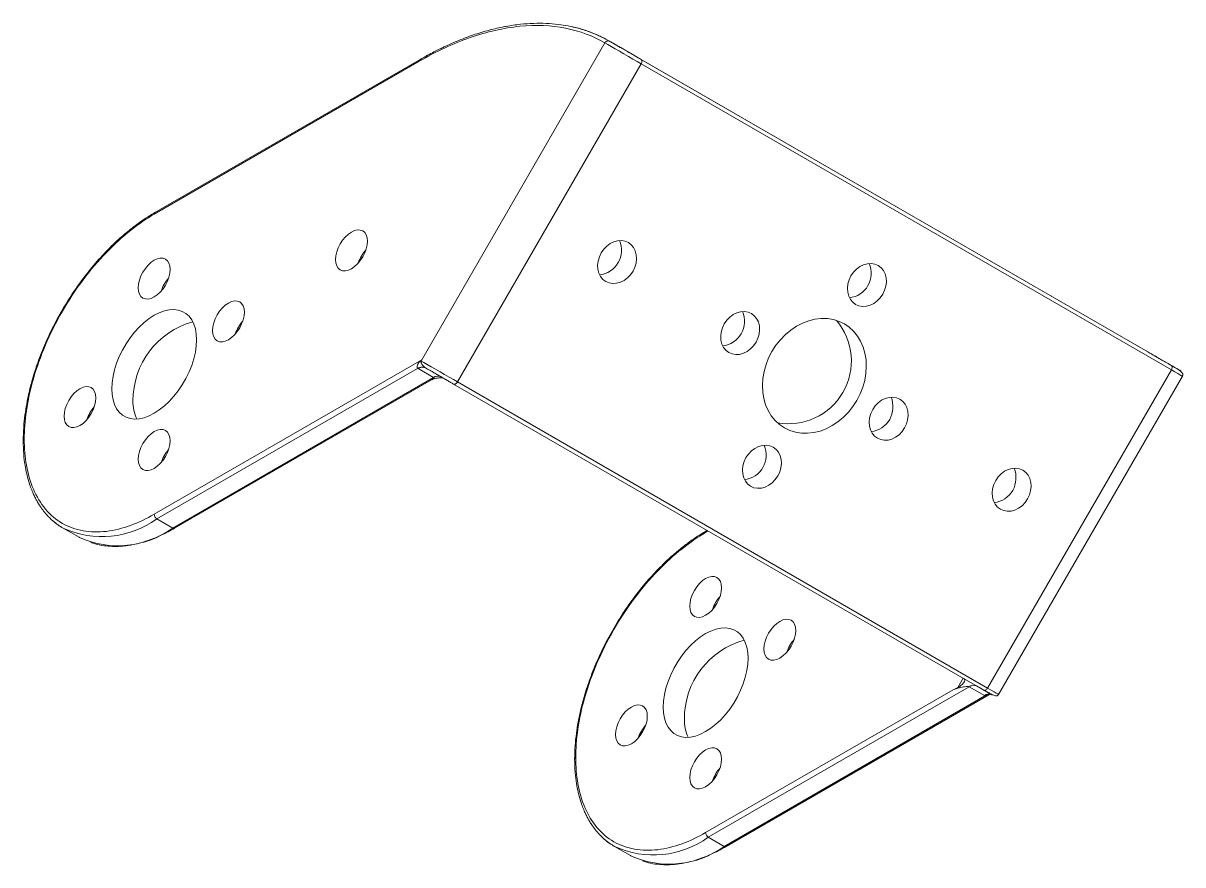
# Model space of a CAD drawing. Header units: millimetres. Extents: x 31 to 185, y 117 to 225.
# Drawn here: x 107.5 to 184.8, y 145.6 to 201.7 of the extents above; entities that cross this region are included whole.
import ezdxf

# ---------------------------------------------------------------- set-up
doc = ezdxf.new("R2010")
doc.units = ezdxf.units.MM

msp = doc.modelspace()

# ---------------------------------------------------------------- linework, layer by layer
at = {"color": 7, "linetype": 'Continuous', "lineweight": 15}
for p, q in [((134.07054, 179.27851), (146.26876, 200.40646)), ((146.57054, 200.52091), (146.23595, 200.70405)), ((146.76818, 200.40682), (146.57054, 200.52091)), ((116.21609, 188.97661), (133.89376, 199.18171)), ((133.94644, 199.29669), (116.26788, 189.09107)), ((148.68298, 199.01257), (136.43298, 177.79495)), ((182.47707, 179.79251), (148.49422, 199.4104)), ((148.68298, 199.30126), (184.03832, 178.89106)), ((184.03832, 178.60237), (148.68298, 199.01257)), ((134.07054, 179.27851), (116.21609, 168.97136)), ((133.77859, 178.70174), (116.39287, 168.66518)), ((133.81281, 178.68089), (133.77859, 178.70174)), ((134.83831, 178.08889), (133.81281, 178.68089)), ((134.30046, 178.73773), (134.31281, 178.73038)), ((184.40075, 178.682), (184.20311, 178.79609)), ((117.45353, 168.05287), (134.83831, 178.08889)), ((117.57852, 168.04049), (134.70102, 177.9251)), ((171.78832, 157.38475), (184.03832, 178.60237)), ((172.52037, 156.96222), (184.77037, 178.17985)), ((171.53832, 157.24043), (136.18298, 177.65063)), ((136.43298, 177.79495), (171.78832, 157.38475)), ((116.39287, 168.66518), (117.45353, 168.05287)), ((110.14338, 168.04632), (111.20404, 167.43402)), ((153.08619, 167.89261), (153.03743, 167.86446)), ((111.22961, 167.41938), (111.20404, 167.43402)), ((169.48654, 157.27051), (152.98565, 147.74475)), ((170.5472, 157.47458), (153.16242, 147.43856)), ((169.48654, 157.27051), (169.80678, 157.41693)), ((171.5727, 156.88258), (170.5472, 157.47458)), ((172.0727, 156.93206), (171.0472, 157.52407)), ((154.22308, 146.82626), (171.6088, 156.86282)), ((154.34807, 146.81388), (171.8609, 156.92382)), ((171.6088, 156.86282), (171.5727, 156.88258)), ((172.05999, 156.93903), (172.0727, 156.93206)), ((172.0727, 156.93206), (172.07721, 156.92967)), ((153.16242, 147.43856), (154.22308, 146.82626)), ((146.91293, 146.81971), (147.97359, 146.20741)), ((147.99916, 146.19277), (147.97359, 146.20741))]:
    msp.add_line(p, q, dxfattribs=at)
at = {"color": 8, "linetype": 'Continuous', "lineweight": 15}
for p, q in [((152.98565, 167.75), (153.15944, 167.85033)), ((170.1632, 158.03426), (169.80678, 157.41692))]:
    msp.add_line(p, q, dxfattribs=at)
at = {"color": 7, "linetype": 'Continuous', "lineweight": 15, "flags": 128}
for points in [[(146.26876, 200.40646), (146.4639, 200.29378), (146.69607, 200.15971), (146.95823, 200.00834), (147.24241, 199.84426), (147.53998, 199.67245), (147.8419, 199.49814), (148.13898, 199.32663), (148.42221, 199.16311), (148.68298, 199.01257)], [(148.68298, 199.01257), (148.70496, 199.0562), (148.7213, 199.10092), (148.73136, 199.14502), (148.73475, 199.18681), (148.73136, 199.22467), (148.7213, 199.25716), (148.70496, 199.28302), (148.68298, 199.30126)], [(130.42894, 187.17889), (130.40856, 187.40607), (130.3482, 187.60099), (130.25019, 187.75616), (130.11828, 187.86562), (129.95755, 187.92515), (129.77418, 187.93248), (129.5752, 187.88731), (129.36828, 187.79139), (129.16135, 187.6484), (128.96238, 187.46384), (128.77901, 187.2448), (128.61828, 186.99969), (128.48637, 186.73794), (128.38836, 186.4696), (128.328, 186.20499), (128.30762, 185.95428), (128.328, 185.72709), (128.38836, 185.53217), (128.48637, 185.377), (128.61828, 185.26754), (128.77901, 185.20801), (128.96238, 185.20068), (129.16135, 185.24585), (129.36828, 185.34177), (129.5752, 185.48476), (129.77418, 185.66932), (129.95755, 185.88837), (130.11828, 186.13348), (130.25019, 186.39523), (130.3482, 186.66356), (130.40856, 186.92817), (130.42894, 187.17889)], [(147.83346, 187.09029), (147.61212, 187.18479), (147.37047, 187.22573), (147.11779, 187.21155), (146.86379, 187.14278), (146.61823, 187.02208), (146.39055, 186.85407), (146.1895, 186.64523), (146.0228, 186.40356), (145.89686, 186.13837), (145.81653, 185.85983), (145.78488, 185.57866), (145.80313, 185.30566), (145.87059, 185.05132), (145.98465, 184.82542), (146.14095, 184.63663), (146.33346, 184.49222), (146.5548, 184.39772), (146.79645, 184.35678), (147.04913, 184.37097), (147.30313, 184.43973), (147.54869, 184.56044), (147.77637, 184.72844), (147.97742, 184.93729), (148.14412, 185.17895), (148.27006, 185.44415), (148.35039, 185.72268), (148.38204, 186.00385), (148.36379, 186.27685), (148.29633, 186.53119), (148.18227, 186.75709), (148.02597, 186.94588), (147.83346, 187.09029)], [(117.27675, 185.30208), (117.25637, 185.52926), (117.19602, 185.72418), (117.098, 185.87936), (116.96609, 185.98881), (116.80536, 186.04834), (116.62199, 186.05567), (116.42302, 186.0105), (116.21609, 185.91458), (116.00917, 185.77159), (115.8102, 185.58703), (115.62682, 185.36799), (115.46609, 185.12288), (115.33419, 184.86113), (115.23617, 184.59279), (115.17581, 184.32818), (115.15543, 184.07747), (115.17581, 183.85028), (115.23617, 183.65536), (115.33419, 183.50019), (115.46609, 183.39073), (115.62682, 183.3312), (115.8102, 183.32388), (116.00917, 183.36904), (116.21609, 183.46496), (116.42302, 183.60795), (116.62199, 183.79251), (116.80536, 184.01156), (116.96609, 184.25667), (117.098, 184.51842), (117.19602, 184.78675), (117.25637, 185.05136), (117.27675, 185.30208)], [(164.48565, 185.55988), (164.26431, 185.65437), (164.02266, 185.69531), (163.76998, 185.68113), (163.51598, 185.61236), (163.27042, 185.49166), (163.04274, 185.32366), (162.84168, 185.11481), (162.67499, 184.87314), (162.54905, 184.60795), (162.46871, 184.32942), (162.43706, 184.04825), (162.45532, 183.77525), (162.52277, 183.52091), (162.63684, 183.295), (162.79313, 183.10622), (162.98565, 182.9618), (163.20698, 182.86731), (163.44863, 182.82636), (163.70131, 182.84055), (163.95532, 182.90931), (164.20088, 183.03002), (164.42856, 183.19802), (164.62961, 183.40687), (164.79631, 183.64853), (164.92224, 183.91373), (165.00258, 184.19226), (165.03423, 184.47343), (165.01598, 184.74643), (164.94852, 185.00077), (164.83445, 185.22667), (164.67816, 185.41546), (164.48565, 185.55988)], [(119.04452, 180.6068), (119.0239, 180.98859), (118.96233, 181.341), (118.86072, 181.65889), (118.72054, 181.93764), (118.54384, 182.17316), (118.3332, 182.36203), (118.09169, 182.5015), (117.82282, 182.58953), (117.53053, 182.62484), (117.21907, 182.60691), (116.89298, 182.536), (116.55702, 182.41315), (116.21609, 182.24015), (115.87516, 182.01952), (115.53921, 181.75448), (115.21312, 181.4489), (114.90166, 181.10722), (114.60936, 180.73444), (114.3405, 180.33599), (114.09899, 179.91767), (113.88834, 179.4856), (113.71165, 179.04606), (113.57147, 178.60547), (113.46986, 178.17026), (113.40829, 177.74677), (113.38767, 177.34117), (113.40829, 176.95938), (113.46986, 176.60697), (113.57147, 176.28908), (113.71165, 176.01034), (113.88834, 175.77481), (114.09899, 175.58594), (114.3405, 175.44647), (114.60936, 175.35844), (114.90166, 175.32314), (115.21312, 175.34107), (115.53921, 175.41197), (115.87516, 175.53482), (116.21609, 175.70782), (116.55702, 175.92845), (116.89298, 176.19349), (117.21907, 176.49908), (117.53053, 176.84075), (117.82282, 177.21353), (118.09169, 177.61199), (118.3332, 178.0303), (118.54384, 178.46238), (118.72054, 178.90191), (118.86072, 179.3425), (118.96233, 179.77771), (119.0239, 180.20121), (119.04452, 180.6068)], [(122.2265, 182.44372), (122.20612, 182.6709), (122.14576, 182.86583), (122.04775, 183.021), (121.91584, 183.13045), (121.75511, 183.18999), (121.57174, 183.19731), (121.37277, 183.15215), (121.16584, 183.05623), (120.95892, 182.91324), (120.75994, 182.72867), (120.57657, 182.50963), (120.41584, 182.26452), (120.28393, 182.00277), (120.18592, 181.73443), (120.12556, 181.46982), (120.10518, 181.21911), (120.12556, 180.99193), (120.18592, 180.797), (120.28393, 180.64183), (120.41584, 180.53238), (120.57657, 180.47284), (120.75994, 180.46552), (120.95892, 180.51068), (121.16584, 180.6066), (121.37277, 180.74959), (121.57174, 180.93416), (121.75511, 181.1532), (121.91584, 181.39831), (122.04775, 181.66006), (122.14576, 181.9284), (122.20612, 182.19301), (122.2265, 182.44372)], [(156.0359, 182.35513), (155.81456, 182.44962), (155.57291, 182.49056), (155.32023, 182.47638), (155.06623, 182.40761), (154.82067, 182.28691), (154.59299, 182.11891), (154.39194, 181.91006), (154.22524, 181.6684), (154.0993, 181.4032), (154.01896, 181.12467), (153.98731, 180.8435), (154.00557, 180.5705), (154.07303, 180.31616), (154.18709, 180.09025), (154.34339, 179.90147), (154.5359, 179.75705), (154.75723, 179.66256), (154.99889, 179.62161), (155.25157, 179.6358), (155.50557, 179.70456), (155.75113, 179.82527), (155.97881, 179.99327), (156.17986, 180.20212), (156.34656, 180.44378), (156.4725, 180.70898), (156.55283, 180.98751), (156.58448, 181.26868), (156.56623, 181.54168), (156.49877, 181.79602), (156.38471, 182.02192), (156.22841, 182.21071), (156.0359, 182.35513)], [(162.23565, 181.66276), (161.88013, 181.83432), (161.50064, 181.95286), (161.1027, 182.01666), (160.69212, 182.02478), (160.27488, 181.97711), (159.85707, 181.87434), (159.44478, 181.71797), (159.04403, 181.51028), (158.66064, 181.2543), (158.30023, 180.95376), (157.96804, 180.61304), (157.66891, 180.23712), (157.40722, 179.83148), (157.18677, 179.40202), (157.01078, 178.95502), (156.88181, 178.49698), (156.80175, 178.0346), (156.77177, 177.57461), (156.79229, 177.12372), (156.86303, 176.6885), (156.98295, 176.27531), (157.1503, 175.89016), (157.36264, 175.53867), (157.61688, 175.22598), (157.9093, 174.95663), (158.23565, 174.73456), (158.59116, 174.563), (158.97065, 174.44446), (159.36859, 174.38066), (159.77917, 174.37254), (160.19641, 174.42022), (160.61422, 174.52299), (161.02651, 174.67936), (161.42727, 174.88705), (161.81065, 175.14303), (162.17106, 175.44356), (162.50325, 175.78428), (162.80238, 176.1602), (163.06407, 176.56584), (163.28452, 176.9953), (163.46052, 177.4423), (163.58948, 177.90034), (163.66954, 178.36272), (163.69953, 178.82271), (163.679, 179.2736), (163.60826, 179.70882), (163.48834, 180.12202), (163.32099, 180.50716), (163.10865, 180.85865), (162.85442, 181.17134), (162.56199, 181.44069), (162.23565, 181.66276)], [(136.43298, 177.79495), (136.16907, 177.94731), (135.88227, 178.11288), (135.58152, 178.28651), (135.27614, 178.46282), (134.97564, 178.63632), (134.68936, 178.80162), (134.42619, 178.95357), (134.19432, 179.08746), (134.00095, 179.19912)], [(184.03832, 178.89106), (184.0603, 178.87282), (184.07664, 178.84696), (184.0867, 178.81447), (184.09009, 178.77661), (184.0867, 178.73482), (184.07664, 178.69072), (184.0603, 178.646), (184.03832, 178.60237)], [(112.32701, 176.72886), (112.30663, 176.95605), (112.24627, 177.15097), (112.14825, 177.30614), (112.01635, 177.4156), (111.85562, 177.47513), (111.67224, 177.48246), (111.47327, 177.43729), (111.26635, 177.34137), (111.05942, 177.19838), (110.86045, 177.01382), (110.67707, 176.79477), (110.51635, 176.54966), (110.38444, 176.28791), (110.28642, 176.01958), (110.22607, 175.75497), (110.20569, 175.50425), (110.22607, 175.27707), (110.28642, 175.08215), (110.38444, 174.92698), (110.51635, 174.81752), (110.67707, 174.75799), (110.86045, 174.75066), (111.05942, 174.79583), (111.26635, 174.89175), (111.47327, 175.03474), (111.67224, 175.2193), (111.85562, 175.43834), (112.01635, 175.68345), (112.14825, 175.9452), (112.24627, 176.21354), (112.30663, 176.47815), (112.32701, 176.72886)], [(136.18298, 177.65063), (136.20976, 177.64071), (136.24033, 177.63949), (136.27349, 177.64701), (136.30798, 177.663), (136.34246, 177.68683), (136.37563, 177.71759), (136.40619, 177.7541), (136.43298, 177.79495)], [(165.93539, 176.64027), (165.71406, 176.73476), (165.47241, 176.77571), (165.21972, 176.76152), (164.96572, 176.69276), (164.72016, 176.57205), (164.49248, 176.40405), (164.29143, 176.1952), (164.12473, 175.95354), (163.9988, 175.68834), (163.91846, 175.40981), (163.88681, 175.12864), (163.90506, 174.85564), (163.97252, 174.6013), (164.08659, 174.3754), (164.24288, 174.18661), (164.43539, 174.04219), (164.65673, 173.9477), (164.89838, 173.90676), (165.15106, 173.92094), (165.40506, 173.98971), (165.65062, 174.11041), (165.8783, 174.27841), (166.07936, 174.48726), (166.24605, 174.72893), (166.37199, 174.99412), (166.45233, 175.27266), (166.48398, 175.55383), (166.46572, 175.82683), (166.39827, 176.08116), (166.2842, 176.30707), (166.12791, 176.49585), (165.93539, 176.64027)], [(117.27675, 173.87051), (117.25637, 174.09769), (117.19602, 174.29261), (117.098, 174.44778), (116.96609, 174.55724), (116.80536, 174.61677), (116.62199, 174.6241), (116.42302, 174.57893), (116.21609, 174.48301), (116.00917, 174.34002), (115.8102, 174.15546), (115.62682, 173.93642), (115.46609, 173.69131), (115.33419, 173.42956), (115.23617, 173.16122), (115.17581, 172.89661), (115.15543, 172.6459), (115.17581, 172.41871), (115.23617, 172.22379), (115.33419, 172.06862), (115.46609, 171.95916), (115.62682, 171.89963), (115.8102, 171.8923), (116.00917, 171.93747), (116.21609, 172.03339), (116.42302, 172.17638), (116.62199, 172.36094), (116.80536, 172.57999), (116.96609, 172.82509), (117.098, 173.08685), (117.19602, 173.35518), (117.25637, 173.61979), (117.27675, 173.87051)], [(157.48565, 173.43552), (157.26431, 173.53002), (157.02266, 173.57096), (156.76998, 173.55677), (156.51598, 173.48801), (156.27042, 173.3673), (156.04274, 173.1993), (155.84168, 172.99045), (155.67499, 172.74879), (155.54905, 172.48359), (155.46871, 172.20506), (155.43706, 171.92389), (155.45532, 171.65089), (155.52277, 171.39655), (155.63684, 171.17065), (155.79313, 170.98186), (155.98565, 170.83744), (156.20698, 170.74295), (156.44863, 170.70201), (156.70131, 170.71619), (156.95532, 170.78496), (157.20088, 170.90566), (157.42856, 171.07367), (157.62961, 171.28251), (157.79631, 171.52418), (157.92224, 171.78937), (158.00258, 172.06791), (158.03423, 172.34908), (158.01598, 172.62208), (157.94852, 172.87641), (157.83445, 173.10232), (157.67816, 173.29111), (157.48565, 173.43552)], [(174.13783, 171.9051), (173.9165, 171.9996), (173.67484, 172.04054), (173.42216, 172.02635), (173.16816, 171.95759), (172.9226, 171.83689), (172.69492, 171.66888), (172.49387, 171.46004), (172.32717, 171.21837), (172.20123, 170.95318), (172.1209, 170.67464), (172.08925, 170.39347), (172.1075, 170.12047), (172.17496, 169.86613), (172.28903, 169.64023), (172.44532, 169.45144), (172.63783, 169.30703), (172.85917, 169.21253), (173.10082, 169.17159), (173.3535, 169.18578), (173.6075, 169.25454), (173.85306, 169.37524), (174.08074, 169.54325), (174.28179, 169.75209), (174.44849, 169.99376), (174.57443, 170.25895), (174.65477, 170.53749), (174.68642, 170.81866), (174.66816, 171.09166), (174.60071, 171.346), (174.48664, 171.5719), (174.33035, 171.76069), (174.13783, 171.9051)], [(151.92499, 162.85086), (151.94537, 163.10157), (152.00572, 163.36618), (152.10374, 163.63452), (152.23565, 163.89627), (152.39637, 164.14138), (152.57975, 164.36042), (152.77872, 164.54498), (152.98565, 164.68797), (153.19257, 164.78389), (153.39154, 164.82906), (153.57492, 164.82173), (153.73565, 164.7622), (153.86755, 164.65274), (153.96557, 164.49757), (154.02593, 164.30265), (154.04631, 164.07547), (154.02593, 163.82475), (153.96557, 163.56014), (153.86755, 163.29181), (153.73565, 163.03006), (153.57492, 162.78495), (153.39154, 162.5659), (153.19257, 162.38134), (152.98565, 162.23835), (152.77872, 162.14243), (152.57975, 162.09726), (152.39637, 162.10459), (152.23565, 162.16412), (152.10374, 162.27358), (152.00572, 162.42875), (151.94537, 162.62367), (151.92499, 162.85086)], [(156.87473, 159.9925), (156.89511, 160.24321), (156.95547, 160.50782), (157.05349, 160.77616), (157.18539, 161.03791), (157.34612, 161.28302), (157.5295, 161.50206), (157.72847, 161.68663), (157.93539, 161.82962), (158.14232, 161.92554), (158.34129, 161.9707), (158.52466, 161.96338), (158.68539, 161.90384), (158.8173, 161.79439), (158.91532, 161.63922), (158.97567, 161.44429), (158.99605, 161.21711), (158.97567, 160.9664), (158.91532, 160.70179), (158.8173, 160.43345), (158.68539, 160.1717), (158.52466, 159.92659), (158.34129, 159.70755), (158.14232, 159.52298), (157.93539, 159.37999), (157.72847, 159.28407), (157.5295, 159.23891), (157.34612, 159.24623), (157.18539, 159.30577), (157.05349, 159.41522), (156.95547, 159.57039), (156.89511, 159.76531), (156.87473, 159.9925)], [(150.15722, 156.11456), (150.17784, 156.52016), (150.23941, 156.94365), (150.34102, 157.37886), (150.4812, 157.81945), (150.6579, 158.25899), (150.86854, 158.69106), (151.11005, 159.10938), (151.37892, 159.50783), (151.67121, 159.88061), (151.98267, 160.22229), (152.30876, 160.52787), (152.64472, 160.79291), (152.98565, 161.01354), (153.32658, 161.18654), (153.66253, 161.30939), (153.98862, 161.3803), (154.30008, 161.39823), (154.59238, 161.36292), (154.86124, 161.27489), (155.10275, 161.13542), (155.3134, 160.94655), (155.49009, 160.71102), (155.63027, 160.43228), (155.73188, 160.11439), (155.79345, 159.76198), (155.81407, 159.38019), (155.79345, 158.97459), (155.73188, 158.5511), (155.63027, 158.11589), (155.49009, 157.6753), (155.3134, 157.23577), (155.10275, 156.80369), (154.86124, 156.38538), (154.59238, 155.98692), (154.30008, 155.61414), (153.98862, 155.27246), (153.66253, 154.96688), (153.32658, 154.70184), (152.98565, 154.48121), (152.64472, 154.30821), (152.30876, 154.18536), (151.98267, 154.11446), (151.67121, 154.09652), (151.37892, 154.13183), (151.11005, 154.21986), (150.86854, 154.35933), (150.6579, 154.5482), (150.4812, 154.78373), (150.34102, 155.06247), (150.23941, 155.38036), (150.17784, 155.73277), (150.15722, 156.11456)], [(171.78832, 157.38475), (171.76153, 157.3439), (171.73097, 157.30739), (171.6978, 157.27663), (171.66332, 157.2528), (171.62883, 157.23681), (171.59567, 157.22928), (171.5651, 157.2305), (171.53832, 157.24043)], [(146.97524, 154.27764), (146.99562, 154.52836), (147.05598, 154.79297), (147.15399, 155.0613), (147.2859, 155.32305), (147.44663, 155.56816), (147.63, 155.78721), (147.82897, 155.97177), (148.0359, 156.11476), (148.24282, 156.21068), (148.4418, 156.25584), (148.62517, 156.24852), (148.7859, 156.18899), (148.91781, 156.07953), (149.01582, 155.92436), (149.07618, 155.72944), (149.09656, 155.50225), (149.07618, 155.25154), (149.01582, 154.98693), (148.91781, 154.71859), (148.7859, 154.45684), (148.62517, 154.21173), (148.4418, 153.99269), (148.24282, 153.80813), (148.0359, 153.66514), (147.82897, 153.56922), (147.63, 153.52405), (147.44663, 153.53138), (147.2859, 153.59091), (147.15399, 153.70036), (147.05598, 153.85554), (146.99562, 154.05046), (146.97524, 154.27764)], [(151.92499, 151.41928), (151.94537, 151.67), (152.00572, 151.93461), (152.10374, 152.20294), (152.23565, 152.4647), (152.39637, 152.7098), (152.57975, 152.92885), (152.77872, 153.11341), (152.98565, 153.2564), (153.19257, 153.35232), (153.39154, 153.39749), (153.57492, 153.39016), (153.73565, 153.33063), (153.86755, 153.22117), (153.96557, 153.066), (154.02593, 152.87108), (154.04631, 152.6439), (154.02593, 152.39318), (153.96557, 152.12857), (153.86755, 151.86024), (153.73565, 151.59848), (153.57492, 151.35338), (153.39154, 151.13433), (153.19257, 150.94977), (152.98565, 150.80678), (152.77872, 150.71086), (152.57975, 150.66569), (152.39637, 150.67302), (152.23565, 150.73255), (152.10374, 150.84201), (152.00572, 150.99718), (151.94537, 151.1921), (151.92499, 151.41928)]]:
    msp.add_lwpolyline(points, dxfattribs=at)
at = {"color": 8, "linetype": 'Continuous', "lineweight": 15, "flags": 128}
for points in [[(184.03832, 178.60237), (184.2687, 178.46938), (184.4617, 178.35797), (184.61145, 178.27153), (184.7134, 178.2127), (184.76445, 178.18325), (184.77037, 178.17985)], [(172.52037, 156.96222), (172.5158, 156.96485), (172.46688, 156.99307), (172.36578, 157.05141), (172.21564, 157.13807), (172.02114, 157.25034), (171.78832, 157.38475)]]:
    msp.add_lwpolyline(points, dxfattribs=at)
at = {"color": 8, "linetype": 'Continuous', "lineweight": 15}
for centre, radius, start, end in [((142.28286, 193.0426), 8.62118, 62.7075591, 77.5874068), ((116.33501, 188.99175), 0.11988, 124.0563508, 187.2558295), ((112.7365, 173.72434), 6.24213, 245.4540183, 305.8564401), ((113.79325, 173.1232), 6.25347, 245.7979451, 305.8255458), ((117.52676, 168.15509), 0.12574, 234.3824204, 294.3071202), ((153.10457, 167.76514), 0.11988, 124.0563508, 187.2558295), ((171.86764, 156.46805), 0.50875, 67.7849223, 125.4328838), ((149.50606, 152.49773), 6.24213, 245.4540183, 305.8564401), ((150.56281, 151.89659), 6.25347, 245.797945, 305.8255459), ((154.29631, 146.92848), 0.12574, 234.3824225, 294.3071191)]:
    msp.add_arc(centre, radius, start, end, dxfattribs=at)
at = {"color": 7, "linetype": 'Continuous', "lineweight": 15}
for centre, radius, start, end in [((145.72305, 186.57686), 1.65442, 276.9043792, 23.0848691), ((132.22982, 184.91465), 2.53747, 138.6308968, 161.3744798), ((162.37523, 185.04644), 1.65442, 276.9043791, 23.0848691), ((119.07763, 183.03784), 2.53747, 138.6308968, 161.3744798), ((153.92549, 181.84169), 1.65442, 276.9043792, 23.0848691), ((120.22425, 176.57572), 5.42261, 105.294198, 180.5383886), ((124.02738, 180.17948), 2.53747, 138.6308968, 161.3744798), ((158.52202, 179.18824), 4.17899, 259.5887506, 40.4004976), ((134.10572, 178.27203), 0.50296, 65.6860478, 125.6181727), ((135.13122, 177.68002), 0.50296, 65.6860468, 125.6181687), ((117.42625, 176.44719), 2.62552, 178.3068242, 205.2966997), ((163.82498, 176.12684), 1.65442, 276.9043792, 23.0848691), ((114.12788, 174.46463), 2.53747, 138.6308968, 161.3744798), ((119.07763, 171.60627), 2.53747, 138.6308968, 161.3744798), ((155.37523, 172.92209), 1.65442, 276.9043792, 23.0848691), ((172.02742, 171.39167), 1.65442, 276.9043792, 23.0848691), ((112.25795, 171.70319), 4.22422, 229.140641, 239.9614233), ((155.84718, 161.81123), 2.53747, 138.6308968, 161.3744798), ((156.9938, 155.34911), 5.42261, 105.294198, 180.5383886), ((160.79693, 158.95287), 2.53747, 138.6308968, 161.3744798), ((170.84011, 157.06572), 0.50296, 65.6860228, 125.6180757), ((150.89744, 153.23802), 2.53747, 138.6308968, 161.3744798), ((154.1958, 155.22057), 2.62552, 178.3068242, 205.2966997), ((155.84718, 150.37966), 2.53747, 138.6308968, 161.3744798), ((153.36945, 147.76222), 0.3842, 182.6054785, 237.3945216), ((149.0275, 150.47658), 4.22422, 229.140641, 239.9614233)]:
    msp.add_arc(centre, radius, start, end, dxfattribs=at)
for points, knots in [([(133.89376, 199.18171), (135.00998, 199.82609), (136.14785, 200.35852), (138.40258, 201.14741), (139.51901, 201.40354), (141.66312, 201.61574), (142.69038, 201.57177), (144.59868, 201.19489), (145.47948, 200.86225), (146.26876, 200.40646)], [0, 0, 0, 0, 0.25, 0.25, 0.5, 0.5, 0.75, 0.75, 1, 1, 1, 1]), ([(146.41957, 200.60601), (146.28954, 200.67505), (146.05408, 200.80008), (145.73036, 200.94625), (145.47317, 201.05312), (145.25899, 201.13588), (145.05777, 201.20784), (144.85802, 201.27388), (144.65846, 201.33467), (144.10551, 201.48917), (143.34158, 201.63571), (142.34645, 201.71568), (141.51062, 201.71808), (140.77651, 201.66603), (140.16607, 201.58877), (139.72006, 201.51545), (139.27723, 201.42836), (138.80943, 201.32131), (138.28971, 201.18284), (137.76093, 201.0217), (137.15837, 200.81625), (136.47702, 200.55406), (135.88688, 200.29657), (135.46641, 200.09922), (135.18619, 199.96314), (134.84249, 199.78918), (134.42011, 199.56572), (134.11234, 199.39091), (133.94555, 199.29617)], [0, 0, 0, 0, 0.03736719, 0.06766677, 0.0908067, 0.10991653, 0.12869027, 0.14712904, 0.16526752, 0.18336044, 0.29703895, 0.36470883, 0.4323685, 0.50029913, 0.53878798, 0.5745982, 0.60309576, 0.63981847, 0.68099314, 0.72037803, 0.75828653, 0.81518761, 0.87116599, 0.8881679, 0.90751571, 0.93264155, 0.96349781, 1, 1, 1, 1]), ([(146.57054, 200.52091), (146.52887, 200.54497), (146.46785, 200.55201), (146.35, 200.50731), (146.29823, 200.45749), (146.26876, 200.40646)], [0, 0, 0, 0, 0.5, 0.5, 1, 1, 1, 1]), ([(146.57054, 200.52091), (146.58881, 200.51036), (146.6253, 200.48929), (146.68563, 200.45445), (146.76232, 200.41017), (146.85897, 200.35436), (147.02103, 200.26079), (147.24921, 200.12903), (147.54987, 199.95544), (147.86141, 199.77557), (148.11572, 199.62875), (148.30771, 199.51791), (148.44136, 199.44075), (148.56755, 199.3679), (148.64444, 199.32351), (148.68298, 199.30126)], [0, 0, 0, 0, 0.03893148, 0.0777485, 0.11659475, 0.17828692, 0.24016711, 0.36872487, 0.5000108, 0.63129673, 0.75985448, 0.82154667, 0.88342689, 0.94157385, 1, 1, 1, 1]), ([(148.49422, 199.4104), (148.31233, 199.5154), (148.08811, 199.64484), (147.75701, 199.83601), (147.64977, 199.89793), (147.49155, 199.98928), (147.43933, 200.01943), (147.36065, 200.06486), (147.33438, 200.08003), (147.29381, 200.10345), (147.28003, 200.1114), (147.25253, 200.12728), (147.23802, 200.13566), (147.21617, 200.14827), (147.20976, 200.15197), (147.20161, 200.15668), (147.19951, 200.15788), (147.19489, 200.16055), (147.19424, 200.16093), (147.19252, 200.16191), (147.19224, 200.16206), (147.18389, 200.16687), (147.16865, 200.17566), (147.07618, 200.22902), (146.94896, 200.30245), (146.76818, 200.40682)], [0, 0, 0, 0, 0.25, 0.25, 0.375, 0.375, 0.4375, 0.4375, 0.46875, 0.46875, 0.484375, 0.484375, 0.5, 0.5, 0.515625, 0.515625, 0.53125, 0.53125, 0.5625, 0.5625, 0.625, 0.625, 0.75, 0.75, 1, 1, 1, 1]), ([(134.07054, 199.2838), (134.02887, 199.30785), (133.98006, 199.3161), (133.91102, 199.27624), (133.89376, 199.22983), (133.89376, 199.18171)], [0, 0, 0, 0, 0.5, 0.5, 1, 1, 1, 1]), ([(116.26788, 189.09107), (116.00715, 188.93294), (115.51765, 188.63606), (114.84056, 188.14132), (114.16548, 187.59519), (113.47203, 186.96647), (112.66158, 186.13845), (111.82068, 185.15959), (110.9681, 184.01299), (110.18736, 182.79791), (109.48875, 181.53032), (108.88324, 180.23053), (108.48409, 179.19151), (108.23476, 178.43421), (108.09193, 177.9578), (107.95991, 177.46992), (107.83011, 176.92828), (107.70147, 176.29441), (107.58616, 175.55586), (107.49881, 174.72796), (107.48702, 174.16684), (107.48081, 173.87144)], [0, 0, 0, 0, 0.05642964, 0.10594455, 0.1478725, 0.20583087, 0.26239235, 0.3365032, 0.41062782, 0.48481131, 0.55893512, 0.63312555, 0.70681249, 0.7339584, 0.76077245, 0.78723696, 0.81660271, 0.85300038, 0.89606521, 0.94528312, 1, 1, 1, 1]), ([(107.55404, 173.97349), (107.55404, 174.5629), (107.59941, 175.20054), (107.79788, 176.55361), (107.95115, 177.269), (108.37328, 178.74398), (108.64224, 179.50338), (109.28974, 181.02087), (109.66825, 181.77864), (110.51394, 183.24341), (110.98093, 183.95008), (111.97134, 185.26955), (112.4945, 185.88215), (113.56077, 186.98515), (114.10367, 187.47555), (115.17617, 188.32388), (115.70568, 188.68195), (116.21609, 188.97661)], [0, 0, 0, 0, 0.125, 0.125, 0.25, 0.25, 0.375, 0.375, 0.5, 0.5, 0.625, 0.625, 0.75, 0.75, 0.875, 0.875, 1, 1, 1, 1]), ([(184.20311, 178.79609), (184.02094, 178.90125), (183.79658, 179.03078), (183.46479, 179.22235), (183.35741, 179.28434), (183.19905, 179.37578), (183.14679, 179.40595), (183.06801, 179.45144), (183.04172, 179.46662), (183.00104, 179.4901), (182.98719, 179.4981), (182.95958, 179.51404), (182.94513, 179.52239), (182.92394, 179.53462), (182.9179, 179.5381), (182.91013, 179.54259), (182.90813, 179.54374), (182.90372, 179.54628), (182.90307, 179.54665), (182.90143, 179.54759), (182.90109, 179.54778), (182.89264, 179.55265), (182.87727, 179.56151), (182.78491, 179.61481), (182.65782, 179.68817), (182.47707, 179.79251)], [0, 0, 0, 0, 0.25, 0.25, 0.375, 0.375, 0.4375, 0.4375, 0.46875, 0.46875, 0.484375, 0.484375, 0.5, 0.5, 0.515625, 0.515625, 0.53125, 0.53125, 0.5625, 0.5625, 0.625, 0.625, 0.75, 0.75, 1, 1, 1, 1]), ([(133.99176, 179.22725), (133.96253, 179.2082), (133.94727, 179.19202), (133.92041, 179.16302), (133.90942, 179.14943), (133.87847, 179.10885), (133.86133, 179.08275), (133.81511, 179.00515), (133.79188, 178.95458), (133.74465, 178.81467), (133.74329, 178.73719), (133.77859, 178.70174)], [0, 0, 0, 0, 0.0625, 0.0625, 0.125, 0.125, 0.25, 0.25, 0.5, 0.5, 1, 1, 1, 1]), ([(133.77859, 178.70174), (133.87258, 178.75044), (133.9702, 178.78073), (134.15089, 178.79319), (134.23346, 178.77532), (134.30046, 178.73773)], [0, 0, 0, 0, 0.5, 0.5, 1, 1, 1, 1]), ([(134.00095, 179.19912), (133.99862, 179.19793), (133.99367, 179.19541), (133.99149, 179.18518), (133.99154, 179.177), (133.99246, 179.16672), (133.99487, 179.15337), (134.0024, 179.1226), (134.01899, 179.07629), (134.04825, 179.01453), (134.08598, 178.95098), (134.12978, 178.89083), (134.18235, 178.8318), (134.23755, 178.78008), (134.28105, 178.7508), (134.30046, 178.73773)], [0, 0, 0, 0, 0.0145185, 0.03080912, 0.0443969, 0.06238514, 0.08993322, 0.12530562, 0.25061116, 0.37493098, 0.50009322, 0.63770239, 0.7488774, 0.88789146, 1, 1, 1, 1]), ([(136.18298, 177.65063), (136.15018, 177.66956), (136.08481, 177.7073), (135.98076, 177.76737), (135.873, 177.82958), (135.71846, 177.9188), (135.51251, 178.0377), (135.25371, 178.18711), (134.99402, 178.33705), (134.77144, 178.46556), (134.58978, 178.57045), (134.4443, 178.65445), (134.35676, 178.705), (134.31281, 178.73038)], [0, 0, 0, 0, 0.05879089, 0.11719757, 0.17557688, 0.23428612, 0.36098407, 0.48791438, 0.61789305, 0.74811009, 0.83209813, 0.91570821, 1, 1, 1, 1]), ([(184.03832, 178.89106), (184.0632, 178.8767), (184.11289, 178.84801), (184.18303, 178.80752), (184.2626, 178.76159), (184.34801, 178.71228), (184.4654, 178.64452), (184.58348, 178.57637), (184.66766, 178.5278), (184.68853, 178.51578), (184.65324, 178.53617), (184.59669, 178.56884), (184.54245, 178.60017), (184.47788, 178.63746), (184.4265, 178.66713), (184.40075, 178.682)], [0, 0, 0, 0, 0.03893148, 0.0777485, 0.11659475, 0.17828692, 0.24016711, 0.36872487, 0.5000108, 0.63129673, 0.75985448, 0.82154667, 0.88342689, 0.94157385, 1, 1, 1, 1]), ([(184.77036, 178.17985), (184.77479, 178.18817), (184.78419, 178.20585), (184.79358, 178.2327), (184.7997, 178.25968), (184.8031, 178.29903), (184.7955, 178.34649), (184.75689, 178.42475), (184.65462, 178.51863), (184.51075, 178.60939), (184.43084, 178.6598)], [0, 0, 0, 0, 0.02268323, 0.04817504, 0.07827809, 0.11402411, 0.20410657, 0.31978293, 0.62219601, 1, 1, 1, 1]), ([(134.70448, 177.9271), (134.78446, 177.96707), (134.89922, 178.02443), (135.02043, 178.04227), (135.05717, 178.04768)], [0, 0, 0, 0, 0.69689166, 1, 1, 1, 1]), ([(135.09128, 178.04333), (135.03839, 178.04018), (134.92205, 178.03326), (134.82239, 177.99088), (134.76804, 177.96776)], [0, 0, 0, 0, 0.45454409, 1, 1, 1, 1]), ([(135.05717, 178.04768), (135.07243, 178.05063), (135.14937, 178.0655), (135.27104, 178.06244), (135.38315, 178.05997), (135.43317, 178.05749), (135.42544, 178.06802), (135.42449, 178.06932)], [0, 0, 0, 0, 0.06763519, 0.34105638, 0.64323932, 0.95602289, 1, 1, 1, 1]), ([(116.21609, 168.97136), (115.70568, 168.6767), (115.17617, 168.42343), (114.10367, 168.03347), (113.56077, 167.89705), (112.4945, 167.76896), (111.97134, 167.77753), (110.98093, 167.9535), (110.51394, 168.12099), (109.66825, 168.60936), (109.28974, 168.93011), (108.64224, 169.7), (108.37328, 170.14887), (107.95115, 171.13647), (107.79788, 171.6749), (107.59941, 172.79882), (107.55404, 173.38408), (107.55404, 173.97349)], [0, 0, 0, 0, 0.125, 0.125, 0.25, 0.25, 0.375, 0.375, 0.5, 0.5, 0.625, 0.625, 0.75, 0.75, 0.875, 0.875, 1, 1, 1, 1]), ([(107.48081, 173.87144), (107.48761, 173.56922), (107.50023, 173.00785), (107.59048, 172.28056), (107.70387, 171.68972), (107.83177, 171.2024), (107.96942, 170.7852), (108.10442, 170.44619), (108.23155, 170.1692), (108.34985, 169.93855), (108.47828, 169.7131), (108.63835, 169.46025), (108.86092, 169.1538), (109.1669, 168.79482), (109.42292, 168.57172), (109.56082, 168.45155)], [0, 0, 0, 0, 0.12938159, 0.24032611, 0.33118857, 0.41096298, 0.48370339, 0.54932341, 0.59623258, 0.64191811, 0.68633102, 0.73587721, 0.80517335, 0.89505604, 1, 1, 1, 1]), ([(116.39287, 168.66518), (116.3512, 168.68923), (116.30239, 168.73734), (116.23335, 168.85691), (116.21609, 168.92325), (116.21609, 168.97136)], [0, 0, 0, 0, 0.5, 0.5, 1, 1, 1, 1]), ([(109.56082, 168.45155), (109.56817, 168.44475), (109.74415, 168.28185), (109.94802, 168.16158), (110.14338, 168.04632)], [0, 0, 0, 0, 0.04174864, 1, 1, 1, 1]), ([(111.99584, 167.08507), (112.17782, 167.02763), (112.55045, 166.91001), (113.12402, 166.83611), (113.60065, 166.82165), (113.95115, 166.83706), (114.20059, 166.85821), (114.48974, 166.89429), (114.86532, 166.95953), (115.36833, 167.07957), (115.99934, 167.28244), (116.75061, 167.58919), (117.2914, 167.88398), (117.57852, 168.04049)], [0, 0, 0, 0, 0.11336137, 0.23212963, 0.33408711, 0.38022574, 0.42329562, 0.46817326, 0.53372026, 0.62111635, 0.72917189, 0.85620844, 1, 1, 1, 1]), ([(153.03743, 167.86446), (152.77671, 167.70633), (152.2872, 167.40945), (151.61011, 166.91471), (150.93503, 166.36858), (150.24158, 165.73986), (149.43113, 164.91184), (148.59023, 163.93298), (147.73765, 162.78638), (146.95691, 161.5713), (146.25831, 160.30371), (145.65279, 159.00392), (145.25364, 157.9649), (145.00431, 157.2076), (144.86148, 156.73119), (144.72946, 156.24331), (144.59966, 155.70167), (144.47103, 155.06779), (144.35571, 154.32925), (144.26836, 153.50135), (144.25657, 152.94023), (144.25036, 152.64483)], [0, 0, 0, 0, 0.05642964, 0.10594455, 0.1478725, 0.20583087, 0.26239235, 0.3365032, 0.41062782, 0.48481131, 0.55893512, 0.63312555, 0.70681249, 0.7339584, 0.76077245, 0.78723696, 0.81660271, 0.85300038, 0.89606521, 0.94528312, 1, 1, 1, 1]), ([(144.32359, 152.74688), (144.32359, 153.33629), (144.36896, 153.97393), (144.56743, 155.327), (144.7207, 156.04239), (145.14283, 157.51737), (145.41179, 158.27677), (146.0593, 159.79426), (146.4378, 160.55203), (147.28349, 162.0168), (147.75048, 162.72347), (148.74089, 164.04294), (149.26405, 164.65554), (150.33032, 165.75854), (150.87322, 166.24894), (151.94572, 167.09727), (152.47523, 167.45534), (152.98565, 167.75)], [0, 0, 0, 0, 0.125, 0.125, 0.25, 0.25, 0.375, 0.375, 0.5, 0.5, 0.625, 0.625, 0.75, 0.75, 0.875, 0.875, 1, 1, 1, 1]), ([(169.80678, 157.41694), (169.84869, 157.43579), (169.88823, 157.4612), (169.9636, 157.51421), (169.99936, 157.54238), (170.10024, 157.62836), (170.15907, 157.68767), (170.24494, 157.79992), (170.27204, 157.85373), (170.27219, 157.94763), (170.24494, 157.98725), (170.19, 158.01897)], [0, 0, 0, 0, 0.125, 0.125, 0.25, 0.25, 0.5, 0.5, 0.75, 0.75, 1, 1, 1, 1]), ([(169.48654, 157.27051), (169.62363, 157.31799), (169.76939, 157.36228), (170.03381, 157.43159), (170.15159, 157.45653), (170.33767, 157.48648), (170.40656, 157.49181), (170.50311, 157.49035), (170.53141, 157.4837), (170.5472, 157.47458)], [0, 0, 0, 0, 0.25, 0.25, 0.5, 0.5, 0.75, 0.75, 1, 1, 1, 1]), ([(171.56315, 157.2309), (171.65313, 157.18092), (171.82747, 157.08407), (172.03375, 156.97682), (172.18964, 156.9056), (172.30065, 156.86924), (172.37924, 156.86187), (172.43042, 156.87466), (172.46488, 156.89654), (172.48525, 156.91458), (172.5014, 156.93344), (172.51298, 156.94991), (172.51796, 156.95822), (172.52036, 156.96223)], [0, 0, 0, 0, 0.20145482, 0.39033827, 0.55959964, 0.70406795, 0.82049321, 0.90732867, 0.93972081, 0.96513984, 0.98448259, 0.99252203, 1, 1, 1, 1]), ([(172.07721, 156.92967), (172.01707, 156.96331), (171.94296, 156.97629), (171.78078, 156.95314), (171.69316, 156.91708), (171.6088, 156.86282)], [0, 0, 0, 0, 0.5, 0.5, 1, 1, 1, 1]), ([(171.84537, 156.91801), (171.84505, 156.91829), (171.84289, 156.92012), (171.87888, 156.9503), (171.93301, 156.95879), (171.97282, 156.96504)], [0, 0, 0, 0, 0.04434066, 0.29712085, 1, 1, 1, 1]), ([(144.25036, 152.64483), (144.25716, 152.34261), (144.26979, 151.78124), (144.36003, 151.05395), (144.47342, 150.46311), (144.60132, 149.97579), (144.73897, 149.55859), (144.87398, 149.21958), (145.0011, 148.94259), (145.1194, 148.71194), (145.24783, 148.48649), (145.40791, 148.23364), (145.63048, 147.92719), (145.93645, 147.56821), (146.19247, 147.34511), (146.33037, 147.22494)], [0, 0, 0, 0, 0.12938159, 0.24032611, 0.33118857, 0.41096298, 0.48370339, 0.54932341, 0.59623258, 0.64191811, 0.68633102, 0.73587721, 0.80517335, 0.89505604, 1, 1, 1, 1]), ([(152.98565, 147.74475), (152.47523, 147.45009), (151.94572, 147.19681), (150.87322, 146.80686), (150.33032, 146.67044), (149.26405, 146.54235), (148.74089, 146.55092), (147.75048, 146.72689), (147.28349, 146.89438), (146.4378, 147.38275), (146.0593, 147.7035), (145.41179, 148.47339), (145.14283, 148.92225), (144.7207, 149.90986), (144.56743, 150.44829), (144.36896, 151.57221), (144.32359, 152.15747), (144.32359, 152.74688)], [0, 0, 0, 0, 0.125, 0.125, 0.25, 0.25, 0.375, 0.375, 0.5, 0.5, 0.625, 0.625, 0.75, 0.75, 0.875, 0.875, 1, 1, 1, 1]), ([(146.33037, 147.22494), (146.33772, 147.21814), (146.51371, 147.05524), (146.71757, 146.93497), (146.91293, 146.81971)], [0, 0, 0, 0, 0.04174864, 1, 1, 1, 1]), ([(148.76539, 145.85845), (148.94737, 145.80102), (149.32, 145.6834), (149.89357, 145.6095), (150.3702, 145.59503), (150.7207, 145.61045), (150.97014, 145.63159), (151.2593, 145.66767), (151.63487, 145.73292), (152.13788, 145.85296), (152.7689, 146.05583), (153.52017, 146.36258), (154.06095, 146.65737), (154.34807, 146.81388)], [0, 0, 0, 0, 0.11336137, 0.23212963, 0.33408711, 0.38022574, 0.42329562, 0.46817326, 0.53372026, 0.62111635, 0.72917189, 0.85620844, 1, 1, 1, 1])]:
    msp.add_open_spline(points, degree=3, knots=knots, dxfattribs=at)
for points in [[(133.99176, 179.22725), (134.018, 179.24435), (134.04426, 179.26144), (134.07054, 179.27851)], [(133.99176, 179.22725), (133.99504, 179.21776), (133.9981, 179.20838), (134.00095, 179.19912)], [(134.00095, 179.19912), (134.02407, 179.22563), (134.04727, 179.25209), (134.07054, 179.27851)]]:
    msp.add_open_spline(points, degree=3, dxfattribs=at)
at = {"color": 8, "linetype": 'Continuous', "lineweight": 15}
for points, knots in [([(134.71223, 177.93317), (134.72712, 177.94154), (134.76725, 177.9641), (134.81574, 178.00082), (134.85084, 178.03815), (134.85815, 178.06439), (134.85076, 178.08015), (134.84228, 178.0861), (134.83831, 178.08889)], [0, 0, 0, 0, 0.19540644, 0.52646022, 0.76453934, 0.90170624, 0.95388686, 1, 1, 1, 1]), ([(107.48522, 173.87177), (107.48385, 173.87643), (107.47747, 173.89798), (107.50169, 173.93571), (107.53705, 173.96122), (107.55404, 173.97349)], [0, 0, 0, 0, 0.1251601, 0.57961763, 1, 1, 1, 1]), ([(171.6088, 156.86282), (171.62759, 156.85943), (171.66987, 156.85179), (171.75673, 156.86906), (171.81431, 156.90461), (171.85013, 156.92672)], [0, 0, 0, 0, 0.2322519, 0.52248897, 1, 1, 1, 1]), ([(144.25478, 152.64516), (144.2534, 152.64981), (144.24702, 152.67137), (144.27125, 152.7091), (144.3066, 152.73461), (144.32359, 152.74688)], [0, 0, 0, 0, 0.1251601, 0.57961763, 1, 1, 1, 1])]:
    msp.add_open_spline(points, degree=3, knots=knots, dxfattribs=at)

doc.saveas('drawing.dxf')
